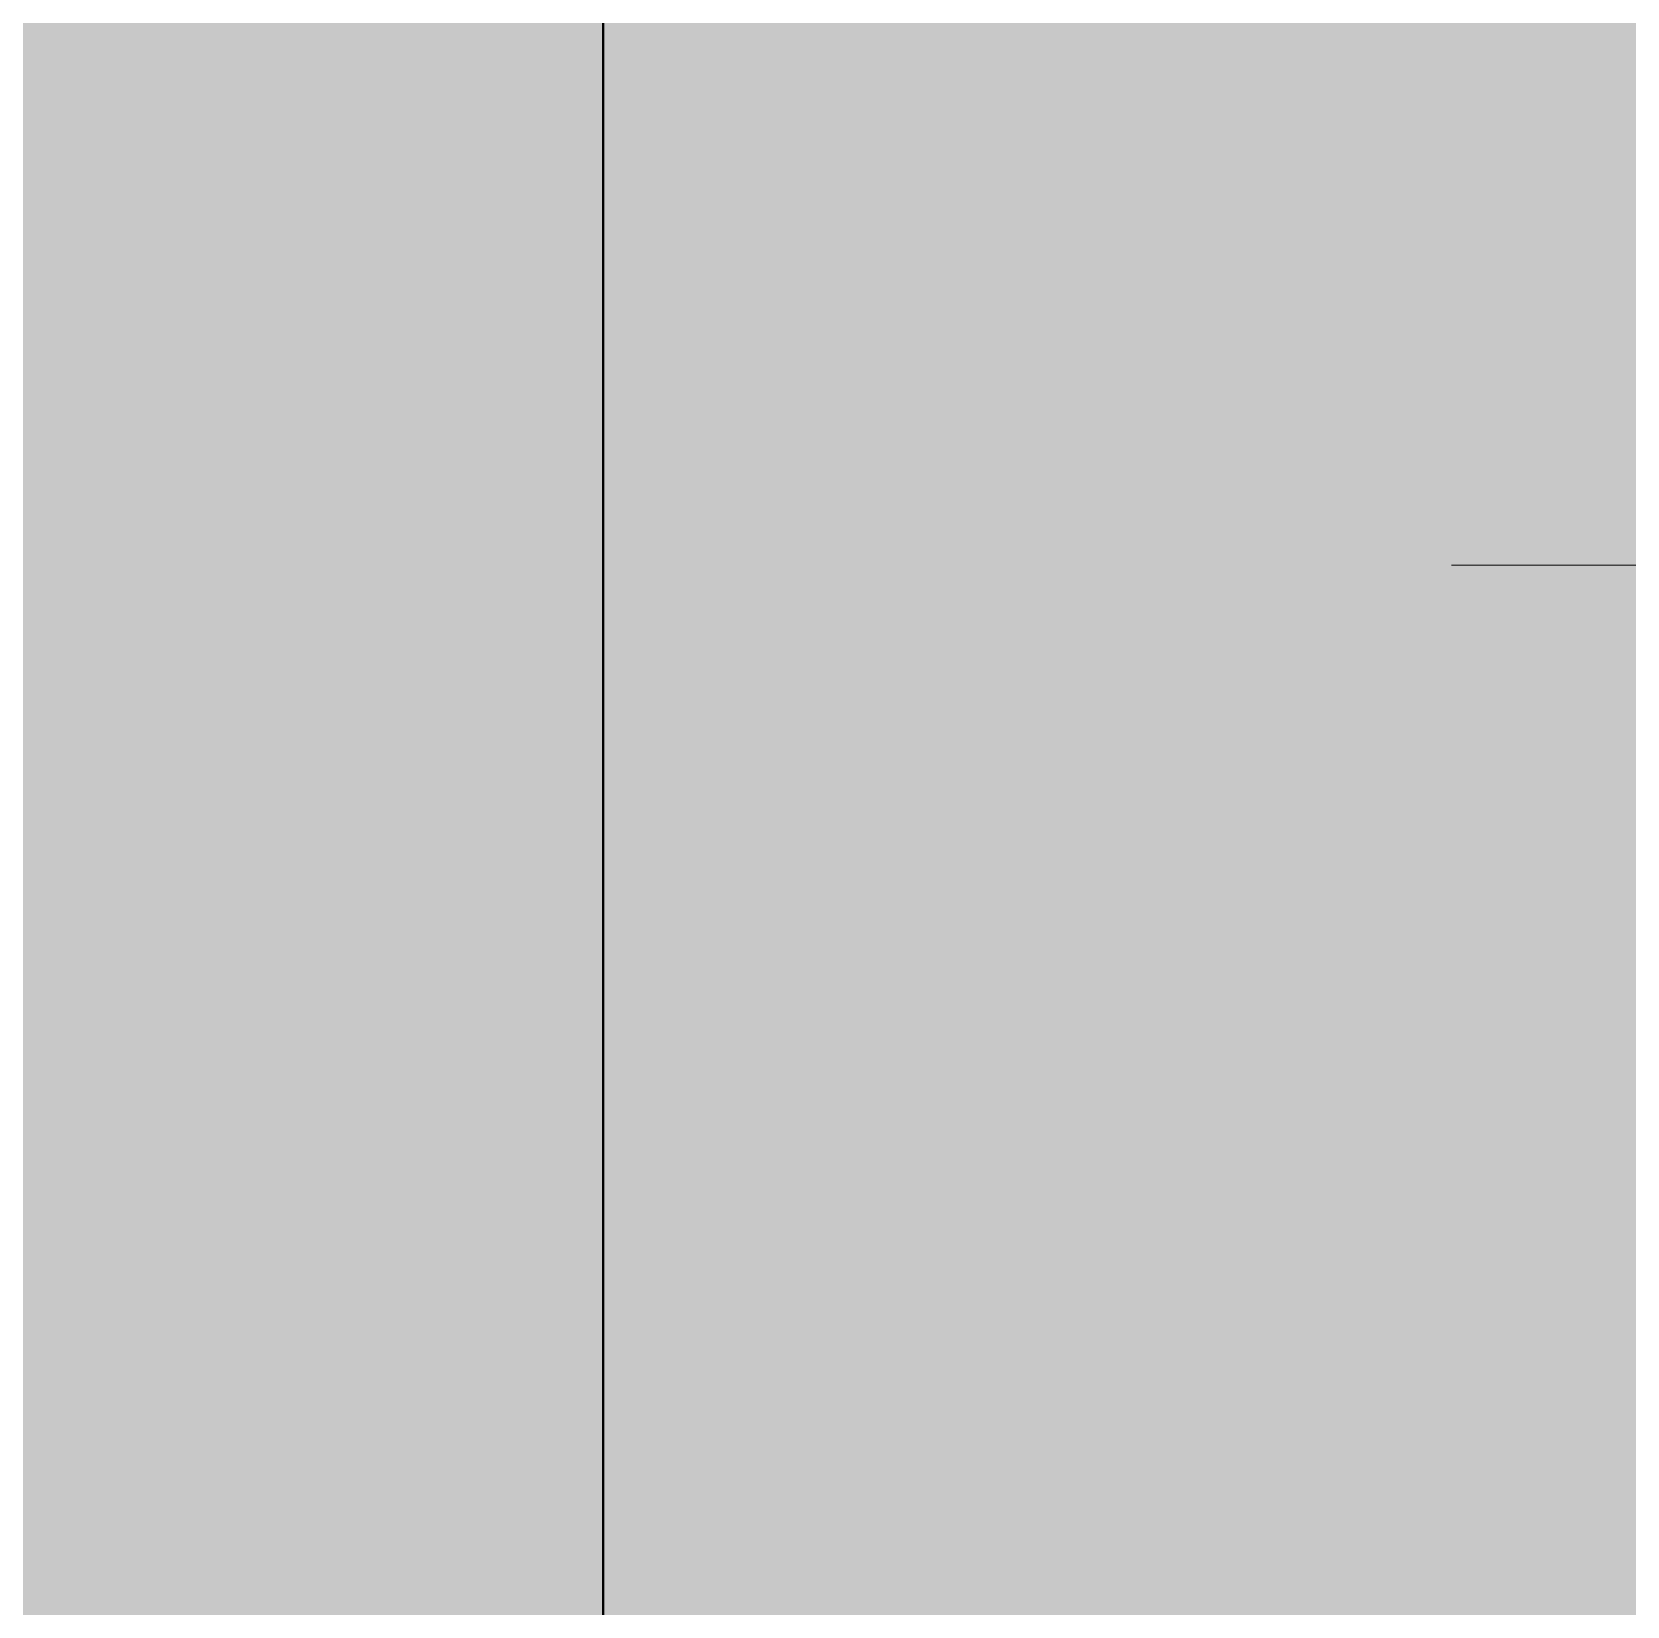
# Model space of a CAD drawing. Header units: metres. Extents: x 1.1 to 88.1, y -3.7 to 23.8.
# Drawn here: x 24.1743 to 24.303, y 21.9006 to 22.0276 of the extents above; entities that cross this region are included whole.
import ezdxf

# ---------------------------------------------------------------- set-up
doc = ezdxf.new("R2010")
doc.units = ezdxf.units.M
doc.layers.add('1095_ARQ_BASE_dwg', color=7, linetype='Continuous', lineweight=5, true_color=0x767676)
doc.layers.add('A-FLOR', color=7, linetype='Continuous', lineweight=9, true_color=0x007f00)
for name, color, linetype, lineweight in [('A-WALL', 7, 'Continuous', 9), ('KIRYA - PAREDE', 7, 'Continuous', 40), ('LAYOUT-WC_COZINHA', 7, 'Continuous', 5), ('P-PIPE-CNTR', 7, 'Continuous', 5)]:
    doc.layers.add(name, color=color, linetype=linetype, lineweight=lineweight)

# ---------------------------------------------------------------- blocks, each defined once
blk = doc.blocks.new('1095_ARQ_BASE_dwg_A$C331B23C5-V4-TÉRREO')
at = {"layer": 'LAYOUT-WC_COZINHA', "color": 253, "true_color": 0xaaaaaa}
blk.add_line((-1.267274133269325e-07, 0.8000000489505696), (-1.267274144097996e-07, 0.4345709776162199), dxfattribs=at)
blk = doc.blocks.new('1095_ARQ_BASE_dwg-4006143-TÉRREO')
at = {"layer": 'KIRYA - PAREDE', "color": 253, "true_color": 0xaaaaaa, "flags": 128}
blk.add_lwpolyline([(16.73701941752031, 13.27780630161034), (18.36062034051226, 13.27780630161034), (18.36062034051226, 12.9006734552416)], dxfattribs=at)
at = {"rotation": 270}
blk.add_blockref('1095_ARQ_BASE_dwg_A$C331B23C5-V4-TÉRREO', (16.30244843990409, 13.27780630161033), dxfattribs=at)

msp = doc.modelspace()

# ---------------------------------------------------------------- hatches: boundary and pattern name
at = {"layer": 'A-FLOR', "true_color": 0x464646}
h = msp.add_hatch(color=49, dxfattribs=at)
h.paths.add_polyline_path([(23.22041501078696, 20.29667906902637), (23.57328216441842, 20.29667906902636), (23.57328216441842, 20.39088738196059), (23.57023216441841, 20.39088738196059), (23.57023216441841, 20.45663738196058), (23.56583216441841, 20.45663738196058), (23.56583216441841, 20.45897800980493), (23.45706290398889, 20.45913852848569), (23.44855135053074, 20.46044901841615), (23.44053610603226, 20.46385592791279), (23.43323766161069, 20.46961472152336), (23.42793803077867, 20.47655826914531), (23.4243932565039, 20.48553842752702), (23.42328216441841, 20.49519727023446), (23.42344268309917, 20.54652996001597), (23.42659762200488, 20.56046350021233), (23.43520376012082, 20.57206245839999), (23.43728252909285, 20.57333176734701), (23.43753121713489, 20.87811529948971), (23.44075607310084, 20.91182262088231), (23.44827368586814, 20.93779823324555), (23.45686183710167, 20.95873790348771), (23.46886900981668, 20.97937579100509), (23.48433437689247, 20.99922992605604), (23.50235424157743, 21.01672909780348), (23.50877251190078, 21.02204108243961), (23.51739610166278, 21.02894586301674), (23.53442176213702, 21.04030205564185), (23.53786555487959, 21.04219903847031), (23.54846802115877, 21.04758230987291), (23.55820125653501, 21.05177179959059), (23.57682888245678, 21.05806904178344), (23.58049919747965, 21.05898681453291), (23.59086029669289, 21.06124830020755), (23.60122156200238, 21.06289724433944), (23.61608888502752, 21.06395427801585), (23.62328216441841, 21.06432994210063), (23.6380633904436, 21.06361560827633), (23.64731573816199, 21.06263671568489), (23.66830034123804, 21.05845868832501), (23.6717120877679, 21.05747774416768), (23.68456608630003, 21.05323860090378), (23.69374503731587, 21.04950946993254), (23.71147440966192, 21.04072272117441), (23.71384111187592, 21.03925168231774), (23.72535937633611, 21.03169965165587), (23.7332301255754, 21.02574156243332), (23.74306234761485, 21.01768031025999), (23.74787444515807, 21.01361232458005), (23.76337391201875, 20.99758975486704), (23.77846896800569, 20.97819292525356), (23.79045709903206, 20.95734486885025), (23.79946668331127, 20.93457532481445), (23.80583528102465, 20.91156834559303), (23.80785262808087, 20.8920492629944), (23.80928179974398, 20.87511550708658), (23.80928179974398, 20.6236782693461), (23.81011385148405, 20.6236782693461), (23.81011385148405, 20.6256782693461), (23.81592200621754, 20.6256782693461), (23.81711385148405, 20.63019273675019), (23.82711385148405, 20.63067826934609), (23.82711385148405, 20.62550416039178), (23.85011385148405, 20.6252686012183), (23.85231385148405, 20.62329842938581), (23.85943510732427, 20.62353293068145), (23.86211795200749, 20.6236888445684), (23.865466147026, 20.62623953870917), (23.87308340584979, 20.62939471062208), (23.88176041739429, 20.63041947782867), (23.89047930269385, 20.6290074186318), (23.89733016894087, 20.62612862366265), (23.90070589944954, 20.6236782693461), (23.91073856996774, 20.6236782693461), (23.91251385148405, 20.62526835159797), (23.93064136032365, 20.62567826934609), (23.93150360868764, 20.62639182961077), (23.93551385148405, 20.62874097545249), (23.93551385148405, 20.63067826934609), (23.95357465352102, 20.62971995027824), (23.96092778511929, 20.62567826934621), (23.96141501078704, 20.62509988241846), (23.96141501078704, 20.62567826934621), (23.96665434799516, 20.62567826934621), (23.9679940775159, 20.63007826934697), (23.9779940775159, 20.63007826934697), (23.97892771471901, 20.62567826934621), (24.00927835347187, 20.62567826934621), (24.00927835347187, 20.63067826934609), (24.01927835347187, 20.63019273675019), (24.02057835347187, 20.62561989163788), (24.02649277847679, 20.62590034593233), (24.03066281845571, 20.63200278379976), (24.03799354109038, 20.63933350643443), (24.04872082383116, 20.6458322954504), (24.0560445376012, 20.64856459796438), (24.05124440728822, 20.64697456066055), (24.04841501078708, 20.64579514530367), (24.04841501078708, 20.66967826934609), (24.05041501078703, 20.66967826934609), (24.05041501078703, 21.89985555029133), (23.8618562270944, 21.90002592115989), (23.85418900515183, 21.90123121463533), (23.84717763693744, 21.90413541844052), (23.84011955268485, 21.90978813405702), (23.83548481970415, 21.91582823567381), (23.83229346366767, 21.92353285069945), (23.83120495155496, 21.93180092105628), (23.83137596173854, 22.27925701847347), (23.83269059756904, 22.28718490357587), (23.83548481970416, 22.29393075255075), (23.84113753532065, 22.30098883680334), (23.84717763693744, 22.30562356978404), (23.85488225196308, 22.30881492582053), (23.86530572828888, 22.30990343793323), (24.13955836737781, 22.30973226185991), (24.14749829071404, 22.30841228358642), (24.15423084139735, 22.30562356978404), (24.16128892564993, 22.29997085416755), (24.16592365863063, 22.29393075255075), (24.16911501466712, 22.28622613752511), (24.17020352677982, 22.27795806716828), (24.17020352677982, 22.12390092105628), (24.20345615504002, 22.12402838612153), (24.20372918144482, 22.13609564505524), (24.20384890077475, 22.13650808395818), (24.2038704022106, 22.13694842034771), (24.2062836477492, 22.1380811279318), (24.22041513751441, 22.13893757361373), (24.22041513751441, 22.12402997642081), (24.23541454417613, 22.12370586590997), (24.23657911532561, 22.12330419652077), (24.24047728587592, 22.12402997642081), (24.25403816327408, 22.12353155558912), (24.25481087471216, 22.12345022233733), (24.25615554915868, 22.12370632984831), (24.25815495540559, 22.12389047891275), (24.25979014966355, 22.12395419652077), (24.26472738983681, 22.12330419652077), (24.27050536819261, 22.12068459595903), (24.27495766256673, 22.11690288484493), (24.27587248514541, 22.11583003135013), (24.27741715155283, 22.11369761639402), (24.27800839286131, 22.1125410188971), (24.2798721690605, 22.1076092998472), (24.28043876427608, 22.10215437093339), (24.27935976591029, 22.09618143708718), (24.27921454417613, 22.09541797868168), (24.27785798176908, 22.09255580944573), (24.27717146926102, 22.09144215705126), (24.27381531959078, 22.0873151719193), (24.26899850778632, 22.08392491130203), (24.26361482334283, 22.08200928416319), (24.26267824768956, 22.08175315905496), (24.25970165747672, 22.08149410610344), (24.25921454417613, 22.08142997642081), (24.2592119132654, 22.08143032278678), (24.25403816327407, 22.0819283972525), (24.25306378658104, 22.08173766457825), (24.23989602765035, 22.08153819783683), (24.23604247276105, 22.08215575632085), (24.23541454417613, 22.08175408693166), (24.22041513751441, 22.08142997642081), (24.22041513751441, 22.07027999201818), (24.21017463841434, 22.07132120205455), (24.2055269452398, 22.07167896196476), (24.20387601480061, 22.07280926906117), (24.20369827695426, 22.07358947569468), (24.20345615504002, 22.07377348270271), (24.20345615504002, 22.08164575730209), (24.19760842495458, 22.08195827091852), (24.19731249937337, 22.08211648419071), (24.19545621122984, 22.08159010709161), (24.1926212818296, 22.08113286850403), (24.18778551214591, 22.07628400612839), (24.18421988886221, 22.07275497530944), (24.18350177675602, 22.07045680029394), (24.17334643312469, 22.06004430456138), (24.17236012911806, 22.06087583348527), (24.17020352677982, 22.05871923162515), (24.17003251659625, 21.93050196975111), (24.16871788076575, 21.92257408464869), (24.16592365863063, 21.91582823567381), (24.16027094301414, 21.90877015142122), (24.15423084139735, 21.90413541844052), (24.1465262263717, 21.90094406240404), (24.13825815601487, 21.89985555029133), (24.09041501078704, 21.89985555029133), (24.09041501078703, 20.66967826934609), (24.092415010787, 20.66967826934609), (24.092415010787, 20.64579514530365), (24.08725648824806, 20.64787547086132), (24.08627013788897, 20.64787547086132), (24.09305856867303, 20.6454773756298), (24.10327426290877, 20.63889572400934), (24.11119451879929, 20.63090196300032), (24.1143511147358, 20.6258782693461), (24.13048216441835, 20.6258782693461), (24.13048216441835, 20.63047826934609), (24.14058216441835, 20.63047826934609), (24.14178216441835, 20.6258782693461), (24.14708216441835, 20.6258782693461), (24.14708216441835, 20.62367826934609), (24.15375396985734, 20.62353330916294), (24.16223177084117, 20.62269831864666), (24.17285935453449, 20.61922936460381), (24.18176878574819, 20.61413735489473), (24.1885934829365, 20.60843746295148), (24.19468711464578, 20.60101235123009), (24.19541501078722, 20.59965055333201), (24.19541501078722, 20.64667906902638), (24.39541501078722, 20.64667906902639), (24.39541501078722, 20.29667906902637), (24.69541501078724, 20.29667906902637), (24.69541501078724, 21.61098930531848), (24.69341501078724, 21.6111811761156), (24.6931627312248, 21.61694561602908), (24.68841501078725, 21.61835504012712), (24.68841501078725, 21.62817777713522), (24.6918405686423, 21.62845611833339), (24.69341501078724, 21.62863023499265), (24.69341501078724, 21.65117317851476), (24.69541501078724, 21.65337273864672), (24.69541501078724, 21.65730902618052), (24.69505741280716, 21.6571437960531), (24.69144516230626, 21.66055309251437), (24.68985046545177, 21.65923905456146), (24.68614186144736, 21.66294691706751), (24.68182851008212, 21.66075532432056), (24.6748988636265, 21.66768358526253), (24.67763699342368, 21.6714500846277), (24.64604890695409, 21.70303185537466), (24.6476045418727, 21.70458364460931), (24.59610476852568, 21.75607312109061), (24.37041501078723, 21.75607312109061), (24.37041501078724, 21.95280761499553), (24.36416201309147, 21.9533502755258), (24.35734226427012, 21.95686030816947), (24.35637098470693, 21.95801272958911), (24.35428349078681, 21.9566177326596), (24.34648434356181, 21.95357568430893), (24.33886911987266, 21.95257312109057), (24.32977106168646, 21.95400143026348), (24.32285227902158, 21.956873230609), (24.31624170287469, 21.9619457040926), (24.31105324232492, 21.96882194110998), (24.30795949343141, 21.97629091164729), (24.30686911987266, 21.98457312109057), (24.30835161987391, 21.99380200750951), (24.31157410072741, 22.00111760053987), (24.31624170287469, 22.00720053808854), (24.32286911987266, 22.01228593401167), (24.33117503266941, 22.01556017529361), (24.33886516733073, 22.01657260072855), (24.33886911987266, 22.01657312109057), (24.347960910453, 22.01514740804501), (24.35486911987266, 22.01228593401168), (24.35654678940232, 22.01134210454056), (24.35734339174356, 22.01228727175685), (24.36472873631951, 22.01608758849467), (24.37041501078724, 22.01657312109058), (24.37041501078724, 22.21307312109059), (24.82541501078724, 22.21307312109059), (24.82541501078723, 21.75607312109061), (24.66682251735863, 21.75607312109061), (24.68314922402539, 21.73993544937173), (24.68451551585063, 21.74149077325666), (24.71663906840861, 21.70974146045843), (24.71995638686571, 21.71256106999067), (24.72701263339994, 21.70550623428251), (24.7246715483772, 21.70134276952804), (24.72832963279699, 21.69762672724898), (24.72689829848726, 21.69600581686458), (24.73107799777479, 21.69169575914453), (24.7371820699167, 21.68402323293832), (24.74159426391099, 21.6756827334733), (24.74456315644447, 21.66501943182857), (24.74541501078724, 21.65625765729618), (24.74557048639362, 21.65320174967408), (24.74741501078725, 21.65081969581364), (24.74741501078725, 21.6285162885574), (24.75241501078725, 21.62817777713522), (24.75241501078725, 21.61817977653542), (24.74741501078725, 21.61661428843956), (24.74741501078725, 21.61118117611556), (24.74541501078724, 21.61091123009936), (24.74541501078724, 20.29667906902637), (26.5204150107873, 20.29667906902636), (26.52041501078731, 23.59667906902632), (22.87041501078699, 23.59667906902636), (22.87041501078699, 20.47167906902637), (23.22041501078696, 20.47167906902637)])
h.paths.add_polyline_path([(23.67328216441842, 20.29667906902636), (24.15160170555803, 20.29667906902636), (24.15128216441835, 20.31087906902636), (24.14628216441835, 20.31087906902636), (24.14676769701425, 20.32087906902636), (24.15134054212656, 20.32217906902636), (24.15128216441835, 20.32787906902636), (24.15328216441835, 20.32787906902636), (24.15328216441835, 20.52747826934609), (24.15128216441835, 20.52757678476744), (24.15104330500299, 20.53324037279408), (24.14628216441835, 20.53447826934609), (24.14628216441835, 20.54447826934609), (24.15128216441835, 20.54447826934609), (24.15141394225737, 20.56762322496901), (24.15328216441835, 20.5696782693461), (24.15301316357728, 20.57326145799866), (24.15209644273393, 20.57367826934609), (24.14708216441835, 20.5736782693461), (24.14708216441835, 20.57147826934609), (24.14178216441835, 20.57147826934609), (24.14058216441835, 20.56687826934609), (24.13048216441835, 20.56687826934609), (24.13048216441835, 20.57147826934609), (24.11433724309728, 20.57145619275985), (24.11063246545029, 20.56581901722435), (24.10263870444125, 20.55789876133383), (24.09184203022444, 20.55143075728377), (24.08437811466393, 20.54867826934609), (24.08958561428587, 20.55038197803164), (24.092415010787, 20.55156139338852), (24.092415010787, 20.52767826934609), (24.04841501078707, 20.52767826934609), (24.04841501078708, 20.5515613933885), (24.05357353332601, 20.54948106783086), (24.05455988368511, 20.54948106783086), (24.04777145290105, 20.55187916306238), (24.03731873891448, 20.55869783443366), (24.0297597736987, 20.56625679964944), (24.02627835347187, 20.57167826934609), (24.02046991412151, 20.57167826934598), (24.01927835347187, 20.56716380194199), (24.00927835347187, 20.56667826934609), (24.00927835347187, 20.57185237830041), (23.99246493449709, 20.5718008804651), (23.97892771471901, 20.57167826934598), (23.9779940775159, 20.56727826934521), (23.9679940775159, 20.56727826934521), (23.96665434799516, 20.57167826934598), (23.96141501078704, 20.57167826934598), (23.96128479471405, 20.57210207641602), (23.96054841246748, 20.57122791502954), (23.95321727579167, 20.56745994053615), (23.93551385148405, 20.56667826934609), (23.93551385148405, 20.5686155632397), (23.93043296245651, 20.57190441525779), (23.91251385148405, 20.57208793747388), (23.91031385148405, 20.5736782693461), (23.90030956963621, 20.57351408959108), (23.89709552984093, 20.57108965107644), (23.88954429711831, 20.5679618280701), (23.88086728557381, 20.56693706086351), (23.87214840027425, 20.56834912006038), (23.86530271589529, 20.57122393884233), (23.86210252430514, 20.57367953221615), (23.85882785584232, 20.57379429576023), (23.85231321357129, 20.57405810930639), (23.85011385148406, 20.57208793747388), (23.82711385148405, 20.57167826934609), (23.82711385148405, 20.56667826934609), (23.81711385148405, 20.56716380194199), (23.81581385148406, 20.5717366470543), (23.81170234596222, 20.57167826934609), (23.82027218506729, 20.55978897905997), (23.82328216441842, 20.54578303963654), (23.82351228074311, 20.51799967209199), (23.82735913248034, 20.51231568278882), (23.82968000993831, 20.5056067926614), (23.83028216441802, 20.50057391863821), (23.83028216441802, 20.46367906902623), (23.83257592965037, 20.46367906902623), (23.83257592965037, 20.45167906902622), (23.84328216441839, 20.45167906902622), (23.84328216441839, 20.44667906902622), (23.80328216441839, 20.44667906902622), (23.80328216441839, 20.45167906902622), (23.81398839918631, 20.45167906902622), (23.81398839918631, 20.46367906902623), (23.81628216441802, 20.46367906902623), (23.81628216441802, 20.47346640045317), (23.81264545269998, 20.4689335069972), (23.80491191000714, 20.46330664949261), (23.79672174669633, 20.46008910189041), (23.78828216441842, 20.45897800980493), (23.68073216441842, 20.45897800980493), (23.68073216441842, 20.45663738196058), (23.67633216441842, 20.45663738196058), (23.67633216441842, 20.39088738196059), (23.67328216441841, 20.39088738196059), (23.67328216441841, 20.30565805336258)])
h.paths.add_polyline_path([(24.07169045705385, 20.54682197762666), (24.07626537727672, 20.54711066836976), (24.07428033313461, 20.54711378657865), (24.07169180125203, 20.54682212908142)])
h.paths.add_polyline_path([(23.81011385148405, 20.5727636857185), (23.81011385148405, 20.5736782693461), (23.80928179974398, 20.5736782693461), (23.80928179974398, 20.57323168070213)])
h.paths.add_polyline_path([(24.0818124332349, 20.64939408825161), (24.08041501078703, 20.64964276399072), (24.0742742680618, 20.65053486134062), (24.07423028584747, 20.6502483910885), (24.08154105748485, 20.64942466495518)])
h.paths.add_polyline_path([(24.73661501078722, 21.8323731210906), (24.74147509037826, 21.83333985102771), (24.74559526690829, 21.83609286496954), (24.74848959995297, 21.8409235006063), (24.74931501078723, 21.84507312109061), (24.74908261120822, 22.12544147267214), (24.74834828085013, 22.12913320068166), (24.7455952669083, 22.13325337721169), (24.74147509037827, 22.13600639115352), (24.73661501078723, 22.13697312109062), (24.53206960967357, 22.13697312109063), (24.52720953008253, 22.13600639115352), (24.5230893535525, 22.13325337721169), (24.52019502050783, 22.1284227415749), (24.5193696096736, 22.12427312109063), (24.5193696096736, 22.01136831085584), (24.5216187291096, 22.01157312109058), (24.52187082815825, 22.0165691220157), (24.53189525940981, 22.015888452004), (24.53322241894653, 22.0115144259441), (24.5387871602683, 22.01157312109058), (24.53904794720243, 22.00925050465493), (24.55044969225264, 22.00933161296618), (24.55624339277167, 22.01836725604338), (24.56468300434815, 22.0267141775423), (24.57478900749225, 22.03301587829161), (24.58704461089291, 22.0370483211766), (24.59791501078722, 22.03827312109058), (24.61097885850024, 22.03653677880986), (24.62178812107348, 22.03259476174977), (24.63170914574002, 22.02624473910612), (24.64005606723894, 22.01780512752964), (24.64635776798825, 22.00769912438554), (24.65033188706781, 21.99596115907509), (24.65161501078721, 21.98457312109058), (24.64987866850651, 21.97150927337756), (24.64593665144641, 21.96070001080431), (24.63958662880276, 21.95077898613777), (24.63114701722629, 21.94243206463885), (24.62104101408218, 21.93613036388954), (24.60878541068152, 21.93209792100456), (24.59791501078722, 21.93087312109058), (24.58485116307419, 21.93260946337129), (24.57404190050095, 21.93655148043138), (24.56412087583442, 21.94290150307503), (24.55577395433549, 21.95134111465151), (24.55044969223913, 21.95981462923648), (24.53889086421565, 21.95989432501306), (24.5387871602683, 21.95757312109058), (24.5330268707902, 21.95757312109058), (24.53184303974841, 21.95305865368648), (24.52178801020461, 21.95257312109058), (24.52156174734749, 21.95775480934454), (24.5193696096736, 21.95757312109058), (24.5193696096736, 21.90349654703834), (24.59050725888433, 21.8323731210906), (24.6918405686423, 21.8323731210906)])
at = {"layer": 'A-WALL', "true_color": 0x7f7f7f}
msp.add_hatch(color=8, dxfattribs=at).paths.add_polyline_path([(24.37041501078722, 20.64667906902639), (24.37041501078723, 21.95280761499553), (24.36416201309147, 21.9533502755258), (24.35734226427012, 21.95686030816947), (24.35637098470693, 21.95801272958911), (24.35428349078681, 21.9566177326596), (24.34648434356181, 21.95357568430893), (24.33886911987266, 21.95257312109057), (24.32977106168646, 21.95400143026348), (24.32285227902158, 21.956873230609), (24.31624170287469, 21.9619457040926), (24.31105324232492, 21.96882194110998), (24.30795949343141, 21.97629091164729), (24.30686911987266, 21.98457312109057), (24.30835161987391, 21.99380200750951), (24.31157410072741, 22.00111760053987), (24.31624170287469, 22.00720053808854), (24.32286911987266, 22.01228593401167), (24.33117503266941, 22.01556017529361), (24.33886516733073, 22.01657260072855), (24.33886911987266, 22.01657312109057), (24.347960910453, 22.01514740804501), (24.35486911987266, 22.01228593401168), (24.35654678940232, 22.01134210454056), (24.35734339174356, 22.01228727175685), (24.36472873631951, 22.01608758849467), (24.37041501078723, 22.01657312109058), (24.37041501078724, 23.52167906902634), (24.22041501078724, 23.52167906902633), (24.22041513751441, 22.12402997642081), (24.23541454417613, 22.12370586590997), (24.23657911532561, 22.12330419652077), (24.24047728587592, 22.12402997642081), (24.25403816327408, 22.12353155558912), (24.25481087471216, 22.12345022233733), (24.25615554915868, 22.12370632984831), (24.25815495540559, 22.12389047891275), (24.25979014966355, 22.12395419652077), (24.26472738983681, 22.12330419652077), (24.27050536819261, 22.12068459595903), (24.27495766256673, 22.11690288484493), (24.27587248514541, 22.11583003135013), (24.27741715155283, 22.11369761639402), (24.27800839286131, 22.1125410188971), (24.2798721690605, 22.1076092998472), (24.28043876427608, 22.10215437093339), (24.27935976591029, 22.09618143708718), (24.27921454417613, 22.09541797868168), (24.27785798176908, 22.09255580944573), (24.27717146926102, 22.09144215705126), (24.27381531959078, 22.0873151719193), (24.26899850778632, 22.08392491130203), (24.26361482334283, 22.08200928416319), (24.26267824768956, 22.08175315905496), (24.25970165747672, 22.08149410610344), (24.25921454417613, 22.08142997642081), (24.2592119132654, 22.08143032278678), (24.25403816327407, 22.0819283972525), (24.25306378658104, 22.08173766457825), (24.23989602765035, 22.08153819783683), (24.23604247276105, 22.08215575632085), (24.23541454417613, 22.08175408693166), (24.22041513751441, 22.08142997642081), (24.22041501078722, 20.64667906902638), (24.24678334691353, 20.64667906902638)])

# ---------------------------------------------------------------- linework, layer by layer
at = {"layer": 'A-WALL', "color": 253, "true_color": 0xaaaaaa}
msp.add_line((24.22041501078721, 20.6466790690264), (24.22041501078723, 23.52167906902635), dxfattribs=at)
at = {"layer": 'P-PIPE-CNTR'}
msp.add_line((24.28886911987264, 21.98457312109059), (24.31186971702402, 21.98457312109059), dxfattribs=at)

# ---------------------------------------------------------------- block references
at = {"layer": '1095_ARQ_BASE_dwg', "color": 253, "true_color": 0xaaaaaa, "rotation": 270.0000000000001}
msp.add_blockref('1095_ARQ_BASE_dwg-4006143-TÉRREO', (10.94260870917676, 38.80729940953847), dxfattribs=at)

doc.saveas('drawing.dxf')
